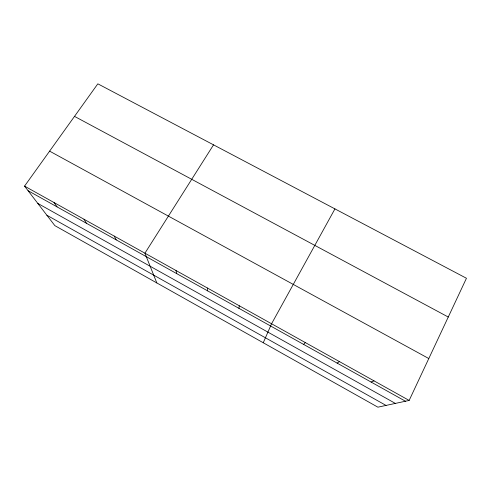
<?xml version="1.0" encoding="UTF-8"?>
<svg xmlns="http://www.w3.org/2000/svg" width="491" height="491" viewBox="0 0 491 491"><rect width="100%" height="100%" fill="white"/><g stroke="black" fill="none" stroke-linecap="round" stroke-linejoin="round"><path stroke-width="0.74" d="M238.933 308.33L239.289 305.783M263.25 342.755L271.566 323.772L334.942 208.896M409.15 400.435L466.45 278.262L97.832 83.82L24.55 186.12L54.839 225.627L377.892 407.18L409.15 400.435L24.55 186.12M213.536 144.851L144.919 253.196L156.819 282.939M303.641 344.424L305.267 342.546M337.133 363.107L339.422 361.579M371.073 382.041L374.044 380.875M74.509 116.379L448.265 317.033M49.609 151.136L428.796 358.54M28.073 190.711L405.474 401.227M37.813 203.421L395.365 403.412M46.872 215.236L386.036 405.425M54.078 202.574L57.085 206.895M83.979 219.238L86.459 223.282M114.256 236.11L116.201 239.872M175.974 270.498L176.797 273.671M207.429 288.027L207.668 290.887"/></g></svg>
